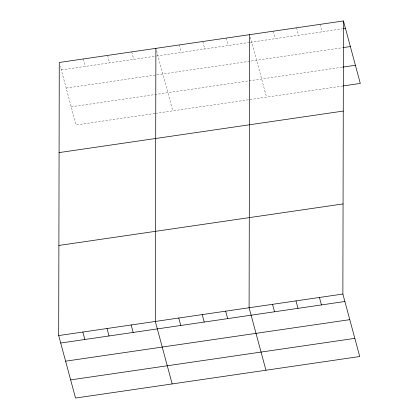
<?xml version="1.0" encoding="UTF-8"?>
<svg xmlns="http://www.w3.org/2000/svg" width="419" height="419" viewBox="0 0 419 419"><rect width="100%" height="100%" fill="white"/><g stroke="black" fill="none" stroke-linecap="round" stroke-linejoin="round"><path stroke-width="0.31" stroke-dasharray="2.1 1.57" d="M61.279 69.931L155.994 56.088M156.627 55.999L249.776 42.382M250.41 42.293L342.292 28.864M66.181 88.09L342.752 47.672M71.23 106.798L342.098 67.213M154.951 113.439L76.127 124.956L60.273 66.207M155.585 113.345L342.564 86.021M320.001 24.375L322.012 31.828M296.558 27.801L298.569 35.254M273.115 31.231L275.126 38.679M250.337 37.139L266.526 97.135M226.223 38.082L228.235 45.535M202.78 41.507L204.791 48.96M179.332 44.933L181.343 52.385M156.559 50.846L172.748 110.836M131.734 51.888L133.745 59.341M107.578 55.418L109.589 62.871M83.423 58.948L85.434 66.401"/><path stroke-width="0.63" d="M343.449 20.95L342.873 294.044L359.732 356.522L75.551 398.05L58.697 335.572L59.268 62.478L343.449 20.95L360.303 83.428L343.198 85.926M155.889 48.358L155.318 321.452L172.172 383.93M249.666 34.657L249.096 307.745L265.95 370.223M343.559 28.681L345.455 28.403M343.386 47.577L350.357 46.561M342.732 67.119L355.406 65.27M59.079 152.6L343.255 111.072M58.885 245.45L343.061 203.922M58.697 335.572L342.873 294.044M60.708 343.025L344.884 301.497M65.605 361.183L349.781 319.655M70.654 379.892L354.83 338.363M319.43 297.469L321.441 304.922M295.982 300.894L297.993 308.347M272.539 304.32L274.55 311.773M225.647 311.176L227.658 318.623M202.204 314.601L204.215 322.054M178.761 318.026L180.772 325.479M131.163 324.982L133.169 332.435M107.007 328.512L109.019 335.965M82.852 332.042L84.863 339.495"/></g></svg>
